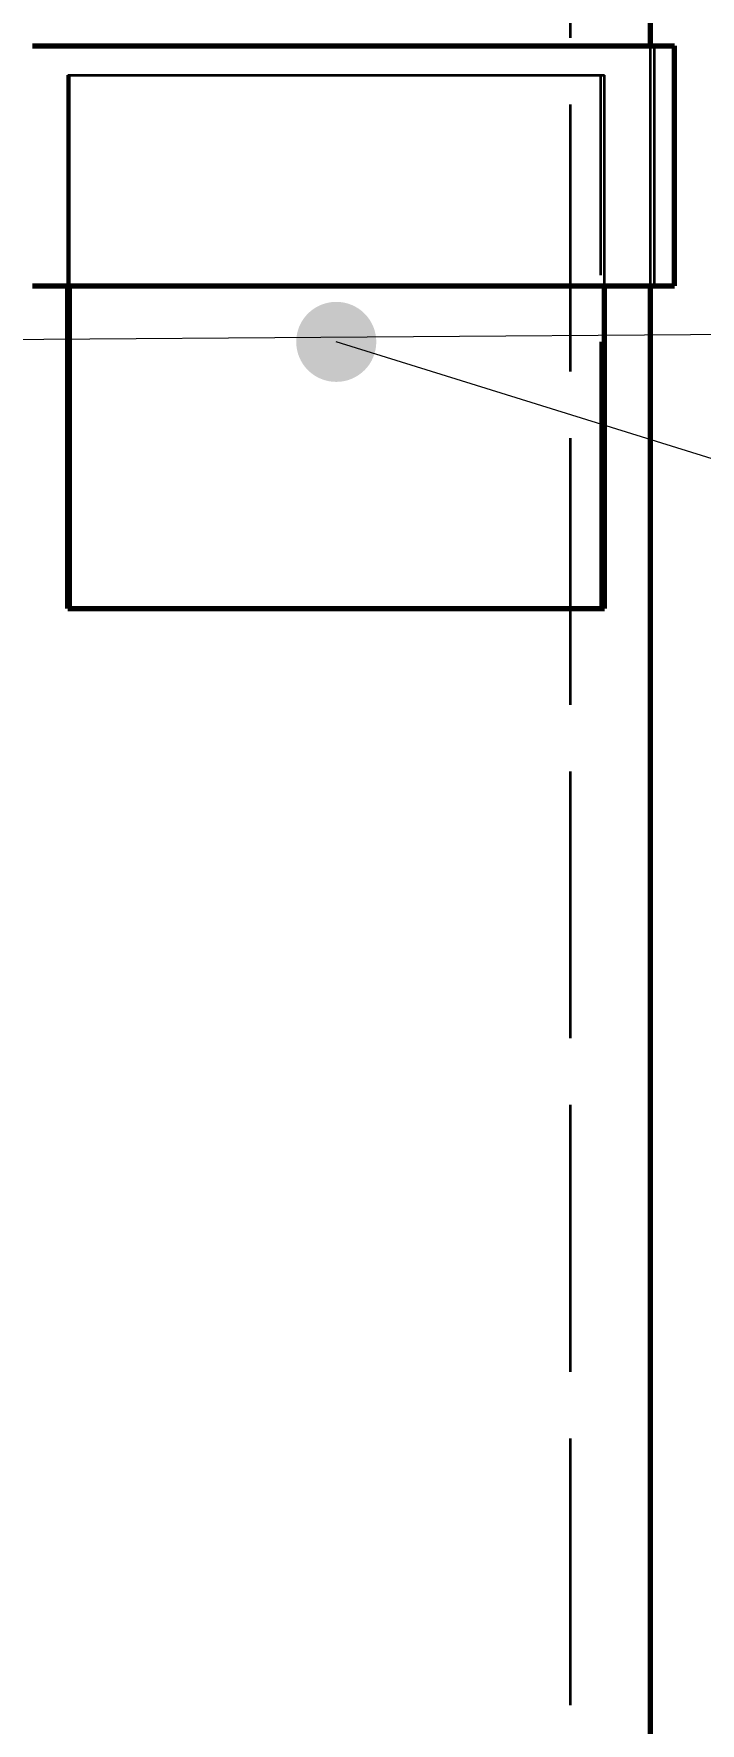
# Model space of a CAD drawing. Header units: millimetres. Extents: x 0 to 2208, y 0 to 420.
# Drawn here: x 118.07 to 128.06, y 127.73 to 153.06 of the extents above; entities that cross this region are included whole.
import ezdxf

# ---------------------------------------------------------------- set-up
doc = ezdxf.new("R2010")
doc.units = ezdxf.units.MM
doc.linetypes.add('IRAM-E-TRAZOS', pattern=[5, 4, -1])
for name, color, linetype, lineweight in [('01-VISIBLE', 7, 'CONTINUOUS', 70), ('02-OCULTA', 4, 'IRAM-E-TRAZOS', 35), ('04-COTA', 3, 'CONTINUOUS', 18), ('08-FINA', 5, 'CONTINUOUS', 18)]:
    doc.layers.add(name, color=color, linetype=linetype, lineweight=lineweight)
doc.styles.add('ISO3098', font='isocpeur.ttf')
doc.dimstyles.new('FLAMA-IRAM', dxfattribs={"dimtxt": 3.5, "dimasz": 3.5, "dimexe": 2, "dimexo": 1.5, "dimgap": 1, "dimtad": 1, "dimdec": 1, "dimtxsty": 'ISO3098', "dimblk": 'IRAM_FLECHA', "dimblk1": 'IRAM_FLECHA', "dimblk2": 'IRAM_FLECHA', "dimcen": 2.5, "dimclrd": 256, "dimclre": 256, "dimclrt": 256, "dimazin": 3, "dimtfac": 1, "dimtmove": 0, "dimatfit": 3, "dimlwd": 18, "dimlwe": 18})

# ---------------------------------------------------------------- blocks, each defined once
blk = doc.blocks.new('IRAM_FLECHA')
blk.add_solid([(0, 0), (-1, 0.125), (-1, -0.125)])

msp = doc.modelspace()

# ---------------------------------------------------------------- hatches: boundary and pattern name
at = {"layer": '08-FINA'}
h = msp.add_hatch(color=7, dxfattribs=at)
h.dxf.hatch_style = 1
edge = h.paths.add_edge_path()
edge.add_arc((122.602, 148.442), 0.6, 0, 360)

# ---------------------------------------------------------------- linework, layer by layer
at = {"layer": '01-VISIBLE'}
for p, q in [((127.313, 152.88), (127.313, 153.642)), ((127.673, 149.28), (127.673, 152.88)), ((118.58, 144.442), (118.58, 149.28)), ((118.603, 144.442), (118.603, 149.28)), ((126.624, 144.442), (126.624, 149.28)), ((127.313, 118), (127.313, 149.28)), ((118.58, 144.442), (118.603, 144.442))]:
    msp.add_line(p, q, dxfattribs=at)
for points in [[(118.05, 152.88), (118.15, 152.88), (118.25, 152.88), (118.35, 152.88), (118.451, 152.88), (118.551, 152.88), (118.651, 152.88), (118.751, 152.88), (118.852, 152.88), (118.952, 152.88), (119.052, 152.88), (119.152, 152.88), (119.253, 152.88), (119.353, 152.88), (119.453, 152.88), (119.553, 152.88), (119.653, 152.88), (119.754, 152.88), (119.854, 152.88), (119.954, 152.88), (120.054, 152.88), (120.155, 152.88), (120.255, 152.88), (120.355, 152.88), (120.455, 152.88), (120.556, 152.88), (120.656, 152.88), (120.756, 152.88), (120.856, 152.88), (120.957, 152.88), (121.057, 152.88), (121.157, 152.88), (121.257, 152.88), (121.358, 152.88), (121.458, 152.88), (121.558, 152.88), (121.658, 152.88), (121.759, 152.88), (121.859, 152.88), (121.959, 152.88), (122.059, 152.88), (122.16, 152.88), (122.26, 152.88), (122.36, 152.88), (122.46, 152.88), (122.561, 152.88), (122.661, 152.88), (122.761, 152.88), (122.861, 152.88), (122.962, 152.88), (123.062, 152.88), (123.162, 152.88), (123.262, 152.88), (123.363, 152.88), (123.463, 152.88), (123.563, 152.88), (123.663, 152.88), (123.763, 152.88), (123.864, 152.88), (123.964, 152.88), (124.064, 152.88), (124.164, 152.88), (124.265, 152.88), (124.365, 152.88), (124.465, 152.88), (124.565, 152.88), (124.666, 152.88), (124.766, 152.88), (124.866, 152.88), (124.966, 152.88), (125.067, 152.88), (125.167, 152.88), (125.267, 152.88), (125.367, 152.88), (125.468, 152.88), (125.568, 152.88), (125.668, 152.88), (125.768, 152.88), (125.869, 152.88), (125.969, 152.88), (126.069, 152.88), (126.169, 152.88), (126.27, 152.88), (126.37, 152.88), (126.47, 152.88), (126.57, 152.88), (126.671, 152.88), (126.771, 152.88), (126.871, 152.88), (126.971, 152.88), (127.072, 152.88), (127.172, 152.88), (127.272, 152.88), (127.372, 152.88), (127.473, 152.88), (127.573, 152.88), (127.673, 152.88)], [(118.05, 149.28), (118.15, 149.28), (118.25, 149.28), (118.35, 149.28), (118.451, 149.28), (118.551, 149.28), (118.651, 149.28), (118.751, 149.28), (118.852, 149.28), (118.952, 149.28), (119.052, 149.28), (119.152, 149.28), (119.253, 149.28), (119.353, 149.28), (119.453, 149.28), (119.553, 149.28), (119.653, 149.28), (119.754, 149.28), (119.854, 149.28), (119.954, 149.28), (120.054, 149.28), (120.155, 149.28), (120.255, 149.28), (120.355, 149.28), (120.455, 149.28), (120.556, 149.28), (120.656, 149.28), (120.756, 149.28), (120.856, 149.28), (120.957, 149.28), (121.057, 149.28), (121.157, 149.28), (121.257, 149.28), (121.358, 149.28), (121.458, 149.28), (121.558, 149.28), (121.658, 149.28), (121.759, 149.28), (121.859, 149.28), (121.959, 149.28), (122.059, 149.28), (122.16, 149.28), (122.26, 149.28), (122.36, 149.28), (122.46, 149.28), (122.561, 149.28), (122.661, 149.28), (122.761, 149.28), (122.861, 149.28), (122.962, 149.28), (123.062, 149.28), (123.162, 149.28), (123.262, 149.28), (123.363, 149.28), (123.463, 149.28), (123.563, 149.28), (123.663, 149.28), (123.763, 149.28), (123.864, 149.28), (123.964, 149.28), (124.064, 149.28), (124.164, 149.28), (124.265, 149.28), (124.365, 149.28), (124.465, 149.28), (124.565, 149.28), (124.666, 149.28), (124.766, 149.28), (124.866, 149.28), (124.966, 149.28), (125.067, 149.28), (125.167, 149.28), (125.267, 149.28), (125.367, 149.28), (125.468, 149.28), (125.568, 149.28), (125.668, 149.28), (125.768, 149.28), (125.869, 149.28), (125.969, 149.28), (126.069, 149.28), (126.169, 149.28), (126.27, 149.28), (126.37, 149.28), (126.47, 149.28), (126.57, 149.28), (126.671, 149.28), (126.771, 149.28), (126.871, 149.28), (126.971, 149.28), (127.072, 149.28), (127.172, 149.28), (127.272, 149.28), (127.372, 149.28), (127.473, 149.28), (127.573, 149.28), (127.673, 149.28)], [(118.603, 144.442), (118.703, 144.442), (118.803, 144.442), (118.903, 144.442), (119.004, 144.442), (119.104, 144.442), (119.204, 144.442), (119.305, 144.442), (119.405, 144.442), (119.505, 144.442), (119.605, 144.442), (119.706, 144.442), (119.806, 144.442), (119.906, 144.442), (120.006, 144.442), (120.107, 144.442), (120.207, 144.442), (120.307, 144.442), (120.407, 144.442), (120.508, 144.442), (120.608, 144.442), (120.708, 144.442), (120.808, 144.442), (120.909, 144.442), (121.009, 144.442), (121.109, 144.442), (121.21, 144.442), (121.31, 144.442), (121.41, 144.442), (121.51, 144.442), (121.611, 144.442), (121.711, 144.442), (121.811, 144.442), (121.911, 144.442), (122.012, 144.442), (122.112, 144.442), (122.212, 144.442), (122.312, 144.442), (122.413, 144.442), (122.513, 144.442), (122.613, 144.442), (122.713, 144.442), (122.814, 144.442), (122.914, 144.442), (123.014, 144.442), (123.115, 144.442), (123.215, 144.442), (123.315, 144.442), (123.415, 144.442), (123.516, 144.442), (123.616, 144.442), (123.716, 144.442), (123.816, 144.442), (123.917, 144.442), (124.017, 144.442), (124.117, 144.442), (124.217, 144.442), (124.318, 144.442), (124.418, 144.442), (124.518, 144.442), (124.618, 144.442), (124.719, 144.442), (124.819, 144.442), (124.919, 144.442), (125.02, 144.442), (125.12, 144.442), (125.22, 144.442), (125.32, 144.442), (125.421, 144.442), (125.521, 144.442), (125.621, 144.442), (125.721, 144.442), (125.822, 144.442), (125.922, 144.442), (126.022, 144.442), (126.122, 144.442), (126.223, 144.442), (126.323, 144.442), (126.423, 144.442), (126.523, 144.442), (126.624, 144.442)]]:
    msp.add_lwpolyline(points, dxfattribs=at)
at = {"layer": '02-OCULTA'}
for p, q in [((126.113, 118), (126.113, 228.3)), ((127.313, 149.28), (127.313, 152.88)), ((127.373, 149.28), (127.373, 152.88)), ((118.58, 152.442), (118.603, 152.442)), ((118.58, 149.28), (118.58, 152.442)), ((118.603, 149.28), (118.603, 152.442)), ((126.567, 152.442), (126.624, 152.442)), ((126.567, 144.442), (126.567, 152.442)), ((126.624, 149.28), (126.624, 152.442)), ((126.567, 144.442), (126.624, 144.442))]:
    msp.add_line(p, q, dxfattribs=at)
for points in [[(127.673, 152.88), (127.573, 152.88), (127.473, 152.88), (127.372, 152.88), (127.272, 152.88), (127.172, 152.88), (127.072, 152.88), (126.971, 152.88), (126.871, 152.88), (126.771, 152.88), (126.671, 152.88), (126.57, 152.88), (126.47, 152.88), (126.37, 152.88), (126.27, 152.88), (126.169, 152.88), (126.069, 152.88), (125.969, 152.88), (125.869, 152.88), (125.768, 152.88), (125.668, 152.88), (125.568, 152.88), (125.468, 152.88), (125.367, 152.88), (125.267, 152.88), (125.167, 152.88), (125.067, 152.88), (124.966, 152.88), (124.866, 152.88), (124.766, 152.88), (124.666, 152.88), (124.565, 152.88), (124.465, 152.88), (124.365, 152.88), (124.265, 152.88), (124.164, 152.88), (124.064, 152.88), (123.964, 152.88), (123.864, 152.88), (123.763, 152.88), (123.663, 152.88), (123.563, 152.88), (123.463, 152.88), (123.363, 152.88), (123.262, 152.88), (123.162, 152.88), (123.062, 152.88), (122.962, 152.88), (122.861, 152.88), (122.761, 152.88), (122.661, 152.88), (122.561, 152.88), (122.46, 152.88), (122.36, 152.88), (122.26, 152.88), (122.16, 152.88), (122.059, 152.88), (121.959, 152.88), (121.859, 152.88), (121.759, 152.88), (121.658, 152.88), (121.558, 152.88), (121.458, 152.88), (121.358, 152.88), (121.257, 152.88), (121.157, 152.88), (121.057, 152.88), (120.957, 152.88), (120.856, 152.88), (120.756, 152.88), (120.656, 152.88), (120.556, 152.88), (120.455, 152.88), (120.355, 152.88), (120.255, 152.88), (120.155, 152.88), (120.054, 152.88), (119.954, 152.88), (119.854, 152.88), (119.754, 152.88), (119.653, 152.88), (119.553, 152.88), (119.453, 152.88), (119.353, 152.88), (119.253, 152.88), (119.152, 152.88), (119.052, 152.88), (118.952, 152.88), (118.852, 152.88), (118.751, 152.88), (118.651, 152.88), (118.551, 152.88), (118.451, 152.88), (118.35, 152.88), (118.25, 152.88), (118.15, 152.88), (118.05, 152.88)], [(127.373, 152.88), (127.273, 152.88), (127.173, 152.88), (127.073, 152.88), (126.973, 152.88), (126.873, 152.88), (126.773, 152.88), (126.673, 152.88), (126.572, 152.88), (126.472, 152.88), (126.372, 152.88), (126.272, 152.88), (126.172, 152.88), (126.072, 152.88), (125.972, 152.88), (125.872, 152.88), (125.772, 152.88), (125.672, 152.88), (125.572, 152.88), (125.472, 152.88), (125.372, 152.88), (125.272, 152.88), (125.171, 152.88), (125.071, 152.88), (124.971, 152.88), (124.871, 152.88), (124.771, 152.88), (124.671, 152.88), (124.571, 152.88), (124.471, 152.88), (124.371, 152.88), (124.271, 152.88), (124.171, 152.88), (124.071, 152.88), (123.971, 152.88), (123.871, 152.88), (123.77, 152.88), (123.67, 152.88), (123.57, 152.88), (123.47, 152.88), (123.37, 152.88), (123.27, 152.88), (123.17, 152.88), (123.07, 152.88), (122.97, 152.88), (122.87, 152.88), (122.77, 152.88), (122.67, 152.88), (122.57, 152.88), (122.47, 152.88), (122.369, 152.88), (122.269, 152.88), (122.169, 152.88), (122.069, 152.88), (121.969, 152.88), (121.869, 152.88), (121.769, 152.88), (121.669, 152.88), (121.569, 152.88), (121.469, 152.88), (121.369, 152.88), (121.269, 152.88), (121.169, 152.88), (121.069, 152.88), (120.968, 152.88), (120.868, 152.88), (120.768, 152.88), (120.668, 152.88), (120.568, 152.88), (120.468, 152.88), (120.368, 152.88), (120.268, 152.88), (120.168, 152.88), (120.068, 152.88), (119.968, 152.88), (119.868, 152.88), (119.768, 152.88), (119.668, 152.88), (119.567, 152.88), (119.467, 152.88), (119.367, 152.88), (119.267, 152.88), (119.167, 152.88), (119.067, 152.88), (118.967, 152.88), (118.867, 152.88), (118.767, 152.88), (118.667, 152.88), (118.567, 152.88), (118.467, 152.88), (118.367, 152.88), (118.267, 152.88), (118.166, 152.88), (118.066, 152.88)], [(118.066, 152.88), (118.166, 152.88), (118.267, 152.88), (118.367, 152.88), (118.467, 152.88), (118.567, 152.88), (118.667, 152.88), (118.767, 152.88), (118.867, 152.88), (118.967, 152.88), (119.067, 152.88), (119.167, 152.88), (119.267, 152.88), (119.367, 152.88), (119.467, 152.88), (119.567, 152.88), (119.668, 152.88), (119.768, 152.88), (119.868, 152.88), (119.968, 152.88), (120.068, 152.88), (120.168, 152.88), (120.268, 152.88), (120.368, 152.88), (120.468, 152.88), (120.568, 152.88), (120.668, 152.88), (120.768, 152.88), (120.868, 152.88), (120.968, 152.88), (121.069, 152.88), (121.169, 152.88), (121.269, 152.88), (121.369, 152.88), (121.469, 152.88), (121.569, 152.88), (121.669, 152.88), (121.769, 152.88), (121.869, 152.88), (121.969, 152.88), (122.069, 152.88), (122.169, 152.88), (122.269, 152.88), (122.369, 152.88), (122.47, 152.88), (122.57, 152.88), (122.67, 152.88), (122.77, 152.88), (122.87, 152.88), (122.97, 152.88), (123.07, 152.88), (123.17, 152.88), (123.27, 152.88), (123.37, 152.88), (123.47, 152.88), (123.57, 152.88), (123.67, 152.88), (123.77, 152.88), (123.871, 152.88), (123.971, 152.88), (124.071, 152.88), (124.171, 152.88), (124.271, 152.88), (124.371, 152.88), (124.471, 152.88), (124.571, 152.88), (124.671, 152.88), (124.771, 152.88), (124.871, 152.88), (124.971, 152.88), (125.071, 152.88), (125.171, 152.88), (125.272, 152.88), (125.372, 152.88), (125.472, 152.88), (125.572, 152.88), (125.672, 152.88), (125.772, 152.88), (125.872, 152.88), (125.972, 152.88), (126.072, 152.88), (126.172, 152.88), (126.272, 152.88), (126.372, 152.88), (126.472, 152.88), (126.572, 152.88), (126.673, 152.88), (126.773, 152.88), (126.873, 152.88), (126.973, 152.88), (127.073, 152.88), (127.173, 152.88), (127.273, 152.88), (127.373, 152.88)], [(118.58, 152.442), (118.681, 152.442), (118.782, 152.442), (118.883, 152.442), (118.984, 152.442), (119.086, 152.442), (119.187, 152.442), (119.288, 152.442), (119.389, 152.442), (119.49, 152.442), (119.591, 152.442), (119.692, 152.442), (119.793, 152.442), (119.894, 152.442), (119.995, 152.442), (120.097, 152.442), (120.198, 152.442), (120.299, 152.442), (120.4, 152.442), (120.501, 152.442), (120.602, 152.442), (120.703, 152.442), (120.804, 152.442), (120.905, 152.442), (121.006, 152.442), (121.108, 152.442), (121.209, 152.442), (121.31, 152.442), (121.411, 152.442), (121.512, 152.442), (121.613, 152.442), (121.714, 152.442), (121.815, 152.442), (121.916, 152.442), (122.017, 152.442), (122.119, 152.442), (122.22, 152.442), (122.321, 152.442), (122.422, 152.442), (122.523, 152.442), (122.624, 152.442), (122.725, 152.442), (122.826, 152.442), (122.927, 152.442), (123.028, 152.442), (123.13, 152.442), (123.231, 152.442), (123.332, 152.442), (123.433, 152.442), (123.534, 152.442), (123.635, 152.442), (123.736, 152.442), (123.837, 152.442), (123.938, 152.442), (124.039, 152.442), (124.141, 152.442), (124.242, 152.442), (124.343, 152.442), (124.444, 152.442), (124.545, 152.442), (124.646, 152.442), (124.747, 152.442), (124.848, 152.442), (124.949, 152.442), (125.05, 152.442), (125.152, 152.442), (125.253, 152.442), (125.354, 152.442), (125.455, 152.442), (125.556, 152.442), (125.657, 152.442), (125.758, 152.442), (125.859, 152.442), (125.96, 152.442), (126.061, 152.442), (126.163, 152.442), (126.264, 152.442), (126.365, 152.442), (126.466, 152.442), (126.567, 152.442)], [(118.603, 152.442), (118.703, 152.442), (118.803, 152.442), (118.903, 152.442), (119.004, 152.442), (119.104, 152.442), (119.204, 152.442), (119.305, 152.442), (119.405, 152.442), (119.505, 152.442), (119.605, 152.442), (119.706, 152.442), (119.806, 152.442), (119.906, 152.442), (120.006, 152.442), (120.107, 152.442), (120.207, 152.442), (120.307, 152.442), (120.407, 152.442), (120.508, 152.442), (120.608, 152.442), (120.708, 152.442), (120.808, 152.442), (120.909, 152.442), (121.009, 152.442), (121.109, 152.442), (121.21, 152.442), (121.31, 152.442), (121.41, 152.442), (121.51, 152.442), (121.611, 152.442), (121.711, 152.442), (121.811, 152.442), (121.911, 152.442), (122.012, 152.442), (122.112, 152.442), (122.212, 152.442), (122.312, 152.442), (122.413, 152.442), (122.513, 152.442), (122.613, 152.442), (122.713, 152.442), (122.814, 152.442), (122.914, 152.442), (123.014, 152.442), (123.115, 152.442), (123.215, 152.442), (123.315, 152.442), (123.415, 152.442), (123.516, 152.442), (123.616, 152.442), (123.716, 152.442), (123.816, 152.442), (123.917, 152.442), (124.017, 152.442), (124.117, 152.442), (124.217, 152.442), (124.318, 152.442), (124.418, 152.442), (124.518, 152.442), (124.618, 152.442), (124.719, 152.442), (124.819, 152.442), (124.919, 152.442), (125.02, 152.442), (125.12, 152.442), (125.22, 152.442), (125.32, 152.442), (125.421, 152.442), (125.521, 152.442), (125.621, 152.442), (125.721, 152.442), (125.822, 152.442), (125.922, 152.442), (126.022, 152.442), (126.122, 152.442), (126.223, 152.442), (126.323, 152.442), (126.423, 152.442), (126.523, 152.442), (126.624, 152.442)], [(127.673, 149.28), (127.573, 149.28), (127.473, 149.28), (127.372, 149.28), (127.272, 149.28), (127.172, 149.28), (127.072, 149.28), (126.971, 149.28), (126.871, 149.28), (126.771, 149.28), (126.671, 149.28), (126.57, 149.28), (126.47, 149.28), (126.37, 149.28), (126.27, 149.28), (126.169, 149.28), (126.069, 149.28), (125.969, 149.28), (125.869, 149.28), (125.768, 149.28), (125.668, 149.28), (125.568, 149.28), (125.468, 149.28), (125.367, 149.28), (125.267, 149.28), (125.167, 149.28), (125.067, 149.28), (124.966, 149.28), (124.866, 149.28), (124.766, 149.28), (124.666, 149.28), (124.565, 149.28), (124.465, 149.28), (124.365, 149.28), (124.265, 149.28), (124.164, 149.28), (124.064, 149.28), (123.964, 149.28), (123.864, 149.28), (123.763, 149.28), (123.663, 149.28), (123.563, 149.28), (123.463, 149.28), (123.363, 149.28), (123.262, 149.28), (123.162, 149.28), (123.062, 149.28), (122.962, 149.28), (122.861, 149.28), (122.761, 149.28), (122.661, 149.28), (122.561, 149.28), (122.46, 149.28), (122.36, 149.28), (122.26, 149.28), (122.16, 149.28), (122.059, 149.28), (121.959, 149.28), (121.859, 149.28), (121.759, 149.28), (121.658, 149.28), (121.558, 149.28), (121.458, 149.28), (121.358, 149.28), (121.257, 149.28), (121.157, 149.28), (121.057, 149.28), (120.957, 149.28), (120.856, 149.28), (120.756, 149.28), (120.656, 149.28), (120.556, 149.28), (120.455, 149.28), (120.355, 149.28), (120.255, 149.28), (120.155, 149.28), (120.054, 149.28), (119.954, 149.28), (119.854, 149.28), (119.754, 149.28), (119.653, 149.28), (119.553, 149.28), (119.453, 149.28), (119.353, 149.28), (119.253, 149.28), (119.152, 149.28), (119.052, 149.28), (118.952, 149.28), (118.852, 149.28), (118.751, 149.28), (118.651, 149.28), (118.551, 149.28), (118.451, 149.28), (118.35, 149.28), (118.25, 149.28), (118.15, 149.28), (118.05, 149.28)], [(127.373, 149.28), (127.273, 149.28), (127.173, 149.28), (127.073, 149.28), (126.973, 149.28), (126.873, 149.28), (126.773, 149.28), (126.673, 149.28), (126.572, 149.28), (126.472, 149.28), (126.372, 149.28), (126.272, 149.28), (126.172, 149.28), (126.072, 149.28), (125.972, 149.28), (125.872, 149.28), (125.772, 149.28), (125.672, 149.28), (125.572, 149.28), (125.472, 149.28), (125.372, 149.28), (125.272, 149.28), (125.171, 149.28), (125.071, 149.28), (124.971, 149.28), (124.871, 149.28), (124.771, 149.28), (124.671, 149.28), (124.571, 149.28), (124.471, 149.28), (124.371, 149.28), (124.271, 149.28), (124.171, 149.28), (124.071, 149.28), (123.971, 149.28), (123.871, 149.28), (123.77, 149.28), (123.67, 149.28), (123.57, 149.28), (123.47, 149.28), (123.37, 149.28), (123.27, 149.28), (123.17, 149.28), (123.07, 149.28), (122.97, 149.28), (122.87, 149.28), (122.77, 149.28), (122.67, 149.28), (122.57, 149.28), (122.47, 149.28), (122.369, 149.28), (122.269, 149.28), (122.169, 149.28), (122.069, 149.28), (121.969, 149.28), (121.869, 149.28), (121.769, 149.28), (121.669, 149.28), (121.569, 149.28), (121.469, 149.28), (121.369, 149.28), (121.269, 149.28), (121.169, 149.28), (121.069, 149.28), (120.968, 149.28), (120.868, 149.28), (120.768, 149.28), (120.668, 149.28), (120.568, 149.28), (120.468, 149.28), (120.368, 149.28), (120.268, 149.28), (120.168, 149.28), (120.068, 149.28), (119.968, 149.28), (119.868, 149.28), (119.768, 149.28), (119.668, 149.28), (119.567, 149.28), (119.467, 149.28), (119.367, 149.28), (119.267, 149.28), (119.167, 149.28), (119.067, 149.28), (118.967, 149.28), (118.867, 149.28), (118.767, 149.28), (118.667, 149.28), (118.567, 149.28), (118.467, 149.28), (118.367, 149.28), (118.267, 149.28), (118.166, 149.28), (118.066, 149.28)], [(118.066, 149.28), (118.166, 149.28), (118.267, 149.28), (118.367, 149.28), (118.467, 149.28), (118.567, 149.28), (118.667, 149.28), (118.767, 149.28), (118.867, 149.28), (118.967, 149.28), (119.067, 149.28), (119.167, 149.28), (119.267, 149.28), (119.367, 149.28), (119.467, 149.28), (119.567, 149.28), (119.668, 149.28), (119.768, 149.28), (119.868, 149.28), (119.968, 149.28), (120.068, 149.28), (120.168, 149.28), (120.268, 149.28), (120.368, 149.28), (120.468, 149.28), (120.568, 149.28), (120.668, 149.28), (120.768, 149.28), (120.868, 149.28), (120.968, 149.28), (121.069, 149.28), (121.169, 149.28), (121.269, 149.28), (121.369, 149.28), (121.469, 149.28), (121.569, 149.28), (121.669, 149.28), (121.769, 149.28), (121.869, 149.28), (121.969, 149.28), (122.069, 149.28), (122.169, 149.28), (122.269, 149.28), (122.369, 149.28), (122.47, 149.28), (122.57, 149.28), (122.67, 149.28), (122.77, 149.28), (122.87, 149.28), (122.97, 149.28), (123.07, 149.28), (123.17, 149.28), (123.27, 149.28), (123.37, 149.28), (123.47, 149.28), (123.57, 149.28), (123.67, 149.28), (123.77, 149.28), (123.871, 149.28), (123.971, 149.28), (124.071, 149.28), (124.171, 149.28), (124.271, 149.28), (124.371, 149.28), (124.471, 149.28), (124.571, 149.28), (124.671, 149.28), (124.771, 149.28), (124.871, 149.28), (124.971, 149.28), (125.071, 149.28), (125.171, 149.28), (125.272, 149.28), (125.372, 149.28), (125.472, 149.28), (125.572, 149.28), (125.672, 149.28), (125.772, 149.28), (125.872, 149.28), (125.972, 149.28), (126.072, 149.28), (126.172, 149.28), (126.272, 149.28), (126.372, 149.28), (126.472, 149.28), (126.572, 149.28), (126.673, 149.28), (126.773, 149.28), (126.873, 149.28), (126.973, 149.28), (127.073, 149.28), (127.173, 149.28), (127.273, 149.28), (127.373, 149.28)], [(118.58, 144.442), (118.681, 144.442), (118.782, 144.442), (118.883, 144.442), (118.984, 144.442), (119.086, 144.442), (119.187, 144.442), (119.288, 144.442), (119.389, 144.442), (119.49, 144.442), (119.591, 144.442), (119.692, 144.442), (119.793, 144.442), (119.894, 144.442), (119.995, 144.442), (120.097, 144.442), (120.198, 144.442), (120.299, 144.442), (120.4, 144.442), (120.501, 144.442), (120.602, 144.442), (120.703, 144.442), (120.804, 144.442), (120.905, 144.442), (121.006, 144.442), (121.108, 144.442), (121.209, 144.442), (121.31, 144.442), (121.411, 144.442), (121.512, 144.442), (121.613, 144.442), (121.714, 144.442), (121.815, 144.442), (121.916, 144.442), (122.017, 144.442), (122.119, 144.442), (122.22, 144.442), (122.321, 144.442), (122.422, 144.442), (122.523, 144.442), (122.624, 144.442), (122.725, 144.442), (122.826, 144.442), (122.927, 144.442), (123.028, 144.442), (123.13, 144.442), (123.231, 144.442), (123.332, 144.442), (123.433, 144.442), (123.534, 144.442), (123.635, 144.442), (123.736, 144.442), (123.837, 144.442), (123.938, 144.442), (124.039, 144.442), (124.141, 144.442), (124.242, 144.442), (124.343, 144.442), (124.444, 144.442), (124.545, 144.442), (124.646, 144.442), (124.747, 144.442), (124.848, 144.442), (124.949, 144.442), (125.05, 144.442), (125.152, 144.442), (125.253, 144.442), (125.354, 144.442), (125.455, 144.442), (125.556, 144.442), (125.657, 144.442), (125.758, 144.442), (125.859, 144.442), (125.96, 144.442), (126.061, 144.442), (126.163, 144.442), (126.264, 144.442), (126.365, 144.442), (126.466, 144.442), (126.567, 144.442)]]:
    msp.add_lwpolyline(points, dxfattribs=at)
at = {"layer": '08-FINA'}
for p, q in [((149.767, 148.711), (113.313, 148.442)), ((149.948, 139.929), (122.602, 148.442))]:
    msp.add_line(p, q, dxfattribs=at)

# ---------------------------------------------------------------- dimensions: what is measured, and where the dimension line sits
at = {"layer": '04-COTA'}
msp.add_linear_dim(base=(144.767, 102.4), p1=(127.313, 102.4), p2=(127.313, 151.08), angle=90, dimstyle='FLAMA-IRAM', override={"dimlfac": 5}, dxfattribs=at).render()

doc.saveas('drawing.dxf')
